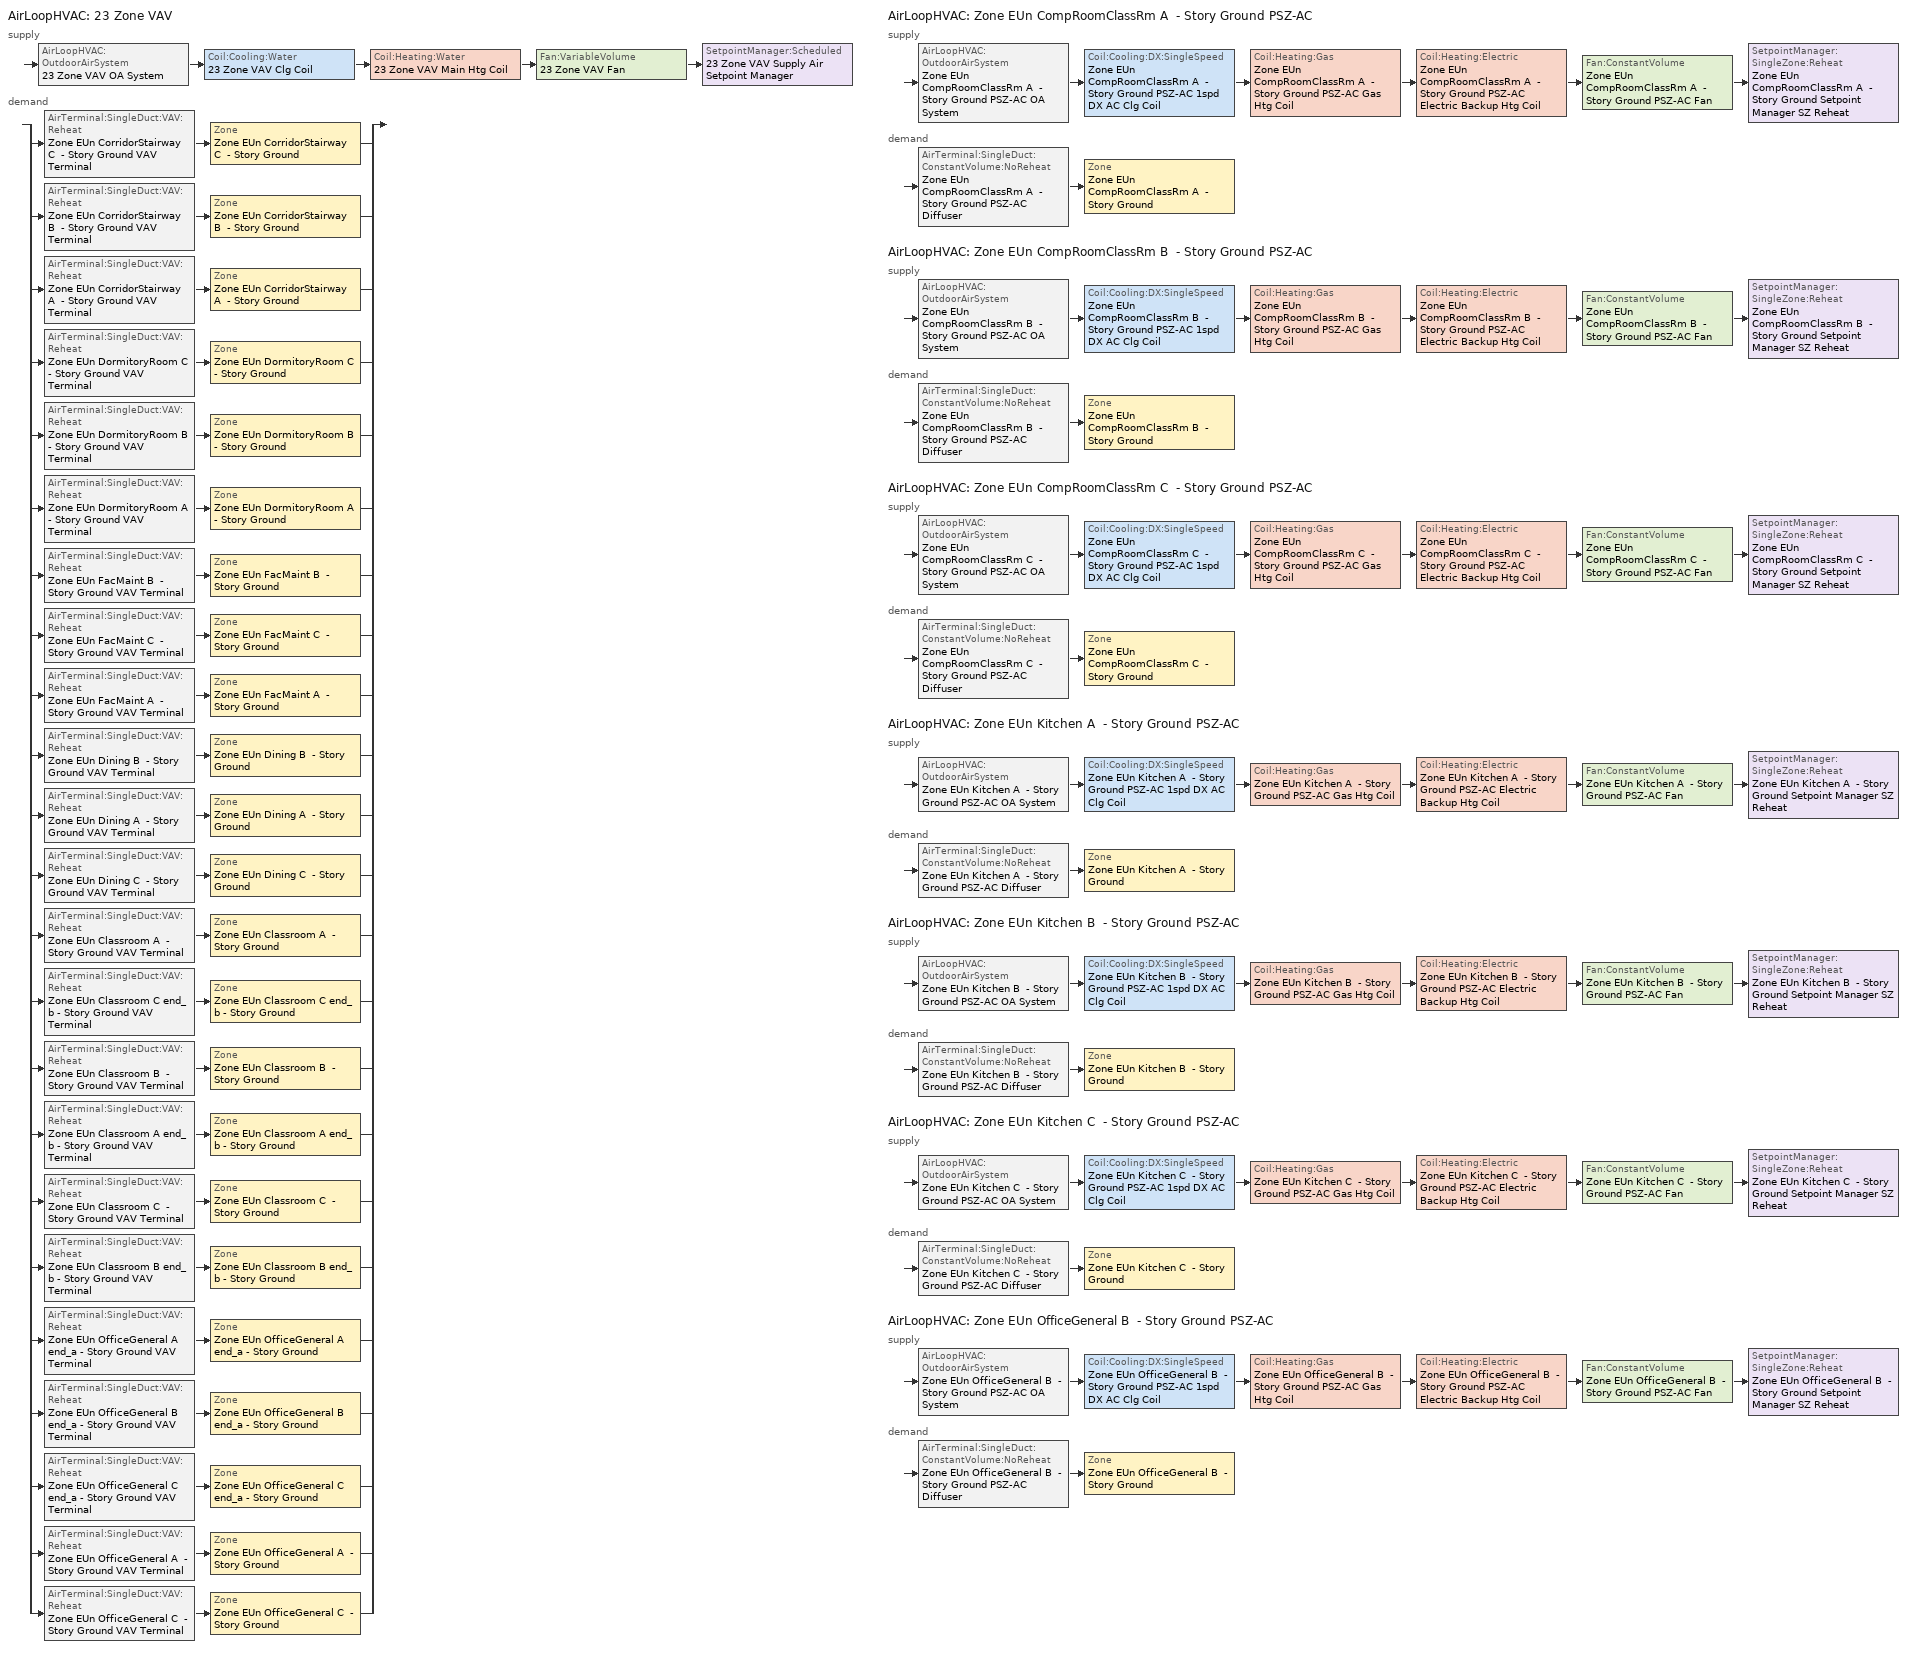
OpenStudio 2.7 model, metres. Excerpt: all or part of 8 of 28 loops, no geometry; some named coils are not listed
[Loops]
AirLoopHVAC '23 Zone VAV'
 supply: AirLoopHVAC:OutdoorAirSystem '23 Zone VAV OA System' > Coil:Cooling:Water '23 Zone VAV Clg Coil' > Coil:Heating:Water '23 Zone VAV Main Htg Coil' > Fan:VariableVolume '23 Zone VAV Fan' > SetpointManager:Scheduled '23 Zone VAV Supply Air Setpoint Manager'
 demand: split
  | AirTerminal:SingleDuct:VAV:Reheat 'Zone EUn CorridorStairway C  - Story Ground VAV Terminal' > Zone 'Zone EUn CorridorStairway C  - Story Ground'
  | AirTerminal:SingleDuct:VAV:Reheat 'Zone EUn CorridorStairway B  - Story Ground VAV Terminal' > Zone 'Zone EUn CorridorStairway B  - Story Ground'
  | AirTerminal:SingleDuct:VAV:Reheat 'Zone EUn CorridorStairway A  - Story Ground VAV Terminal' > Zone 'Zone EUn CorridorStairway A  - Story Ground'
  | AirTerminal:SingleDuct:VAV:Reheat 'Zone EUn DormitoryRoom C  - Story Ground VAV Terminal' > Zone 'Zone EUn DormitoryRoom C  - Story Ground'
  | AirTerminal:SingleDuct:VAV:Reheat 'Zone EUn DormitoryRoom B  - Story Ground VAV Terminal' > Zone 'Zone EUn DormitoryRoom B  - Story Ground'
  | AirTerminal:SingleDuct:VAV:Reheat 'Zone EUn DormitoryRoom A  - Story Ground VAV Terminal' > Zone 'Zone EUn DormitoryRoom A  - Story Ground'
  | AirTerminal:SingleDuct:VAV:Reheat 'Zone EUn FacMaint B  - Story Ground VAV Terminal' > Zone 'Zone EUn FacMaint B  - Story Ground'
  | AirTerminal:SingleDuct:VAV:Reheat 'Zone EUn FacMaint C  - Story Ground VAV Terminal' > Zone 'Zone EUn FacMaint C  - Story Ground'
  | AirTerminal:SingleDuct:VAV:Reheat 'Zone EUn FacMaint A  - Story Ground VAV Terminal' > Zone 'Zone EUn FacMaint A  - Story Ground'
  | AirTerminal:SingleDuct:VAV:Reheat 'Zone EUn Dining B  - Story Ground VAV Terminal' > Zone 'Zone EUn Dining B  - Story Ground'
  | AirTerminal:SingleDuct:VAV:Reheat 'Zone EUn Dining A  - Story Ground VAV Terminal' > Zone 'Zone EUn Dining A  - Story Ground'
  | AirTerminal:SingleDuct:VAV:Reheat 'Zone EUn Dining C  - Story Ground VAV Terminal' > Zone 'Zone EUn Dining C  - Story Ground'
  | AirTerminal:SingleDuct:VAV:Reheat 'Zone EUn Classroom A  - Story Ground VAV Terminal' > Zone 'Zone EUn Classroom A  - Story Ground'
  | AirTerminal:SingleDuct:VAV:Reheat 'Zone EUn Classroom C end_b - Story Ground VAV Terminal' > Zone 'Zone EUn Classroom C end_b - Story Ground'
  | AirTerminal:SingleDuct:VAV:Reheat 'Zone EUn Classroom B  - Story Ground VAV Terminal' > Zone 'Zone EUn Classroom B  - Story Ground'
  | AirTerminal:SingleDuct:VAV:Reheat 'Zone EUn Classroom A end_b - Story Ground VAV Terminal' > Zone 'Zone EUn Classroom A end_b - Story Ground'
  | AirTerminal:SingleDuct:VAV:Reheat 'Zone EUn Classroom C  - Story Ground VAV Terminal' > Zone 'Zone EUn Classroom C  - Story Ground'
  | AirTerminal:SingleDuct:VAV:Reheat 'Zone EUn Classroom B end_b - Story Ground VAV Terminal' > Zone 'Zone EUn Classroom B end_b - Story Ground'
  | AirTerminal:SingleDuct:VAV:Reheat 'Zone EUn OfficeGeneral A end_a - Story Ground VAV Terminal' > Zone 'Zone EUn OfficeGeneral A end_a - Story Ground'
  | AirTerminal:SingleDuct:VAV:Reheat 'Zone EUn OfficeGeneral B end_a - Story Ground VAV Terminal' > Zone 'Zone EUn OfficeGeneral B end_a - Story Ground'
  | AirTerminal:SingleDuct:VAV:Reheat 'Zone EUn OfficeGeneral C end_a - Story Ground VAV Terminal' > Zone 'Zone EUn OfficeGeneral C end_a - Story Ground'
  | AirTerminal:SingleDuct:VAV:Reheat 'Zone EUn OfficeGeneral A  - Story Ground VAV Terminal' > Zone 'Zone EUn OfficeGeneral A  - Story Ground'
  | AirTerminal:SingleDuct:VAV:Reheat 'Zone EUn OfficeGeneral C  - Story Ground VAV Terminal' > Zone 'Zone EUn OfficeGeneral C  - Story Ground'
AirLoopHVAC 'Zone EUn CompRoomClassRm A  - Story Ground PSZ-AC'
 supply: AirLoopHVAC:OutdoorAirSystem 'Zone EUn CompRoomClassRm A  - Story Ground PSZ-AC OA System' > Coil:Cooling:DX:SingleSpeed 'Zone EUn CompRoomClassRm A  - Story Ground PSZ-AC 1spd DX AC Clg Coil' > Coil:Heating:Gas 'Zone EUn CompRoomClassRm A  - Story Ground PSZ-AC Gas Htg Coil' > Coil:Heating:Electric 'Zone EUn CompRoomClassRm A  - Story Ground PSZ-AC Electric Backup Htg Coil' > Fan:ConstantVolume 'Zone EUn CompRoomClassRm A  - Story Ground PSZ-AC Fan' > SetpointManager:SingleZone:Reheat 'Zone EUn CompRoomClassRm A  - Story Ground Setpoint Manager SZ Reheat'
 demand: AirTerminal:SingleDuct:ConstantVolume:NoReheat 'Zone EUn CompRoomClassRm A  - Story Ground PSZ-AC Diffuser' > Zone 'Zone EUn CompRoomClassRm A  - Story Ground'
AirLoopHVAC 'Zone EUn CompRoomClassRm B  - Story Ground PSZ-AC'
 supply: AirLoopHVAC:OutdoorAirSystem 'Zone EUn CompRoomClassRm B  - Story Ground PSZ-AC OA System' > Coil:Cooling:DX:SingleSpeed 'Zone EUn CompRoomClassRm B  - Story Ground PSZ-AC 1spd DX AC Clg Coil' > Coil:Heating:Gas 'Zone EUn CompRoomClassRm B  - Story Ground PSZ-AC Gas Htg Coil' > Coil:Heating:Electric 'Zone EUn CompRoomClassRm B  - Story Ground PSZ-AC Electric Backup Htg Coil' > Fan:ConstantVolume 'Zone EUn CompRoomClassRm B  - Story Ground PSZ-AC Fan' > SetpointManager:SingleZone:Reheat 'Zone EUn CompRoomClassRm B  - Story Ground Setpoint Manager SZ Reheat'
 demand: AirTerminal:SingleDuct:ConstantVolume:NoReheat 'Zone EUn CompRoomClassRm B  - Story Ground PSZ-AC Diffuser' > Zone 'Zone EUn CompRoomClassRm B  - Story Ground'
AirLoopHVAC 'Zone EUn CompRoomClassRm C  - Story Ground PSZ-AC'
 supply: AirLoopHVAC:OutdoorAirSystem 'Zone EUn CompRoomClassRm C  - Story Ground PSZ-AC OA System' > Coil:Cooling:DX:SingleSpeed 'Zone EUn CompRoomClassRm C  - Story Ground PSZ-AC 1spd DX AC Clg Coil' > Coil:Heating:Gas 'Zone EUn CompRoomClassRm C  - Story Ground PSZ-AC Gas Htg Coil' > Coil:Heating:Electric 'Zone EUn CompRoomClassRm C  - Story Ground PSZ-AC Electric Backup Htg Coil' > Fan:ConstantVolume 'Zone EUn CompRoomClassRm C  - Story Ground PSZ-AC Fan' > SetpointManager:SingleZone:Reheat 'Zone EUn CompRoomClassRm C  - Story Ground Setpoint Manager SZ Reheat'
 demand: AirTerminal:SingleDuct:ConstantVolume:NoReheat 'Zone EUn CompRoomClassRm C  - Story Ground PSZ-AC Diffuser' > Zone 'Zone EUn CompRoomClassRm C  - Story Ground'
AirLoopHVAC 'Zone EUn Kitchen A  - Story Ground PSZ-AC'
 supply: AirLoopHVAC:OutdoorAirSystem 'Zone EUn Kitchen A  - Story Ground PSZ-AC OA System' > Coil:Cooling:DX:SingleSpeed 'Zone EUn Kitchen A  - Story Ground PSZ-AC 1spd DX AC Clg Coil' > Coil:Heating:Gas 'Zone EUn Kitchen A  - Story Ground PSZ-AC Gas Htg Coil' > Coil:Heating:Electric 'Zone EUn Kitchen A  - Story Ground PSZ-AC Electric Backup Htg Coil' > Fan:ConstantVolume 'Zone EUn Kitchen A  - Story Ground PSZ-AC Fan' > SetpointManager:SingleZone:Reheat 'Zone EUn Kitchen A  - Story Ground Setpoint Manager SZ Reheat'
 demand: AirTerminal:SingleDuct:ConstantVolume:NoReheat 'Zone EUn Kitchen A  - Story Ground PSZ-AC Diffuser' > Zone 'Zone EUn Kitchen A  - Story Ground'
AirLoopHVAC 'Zone EUn Kitchen B  - Story Ground PSZ-AC'
 supply: AirLoopHVAC:OutdoorAirSystem 'Zone EUn Kitchen B  - Story Ground PSZ-AC OA System' > Coil:Cooling:DX:SingleSpeed 'Zone EUn Kitchen B  - Story Ground PSZ-AC 1spd DX AC Clg Coil' > Coil:Heating:Gas 'Zone EUn Kitchen B  - Story Ground PSZ-AC Gas Htg Coil' > Coil:Heating:Electric 'Zone EUn Kitchen B  - Story Ground PSZ-AC Electric Backup Htg Coil' > Fan:ConstantVolume 'Zone EUn Kitchen B  - Story Ground PSZ-AC Fan' > SetpointManager:SingleZone:Reheat 'Zone EUn Kitchen B  - Story Ground Setpoint Manager SZ Reheat'
 demand: AirTerminal:SingleDuct:ConstantVolume:NoReheat 'Zone EUn Kitchen B  - Story Ground PSZ-AC Diffuser' > Zone 'Zone EUn Kitchen B  - Story Ground'
AirLoopHVAC 'Zone EUn Kitchen C  - Story Ground PSZ-AC'
 supply: AirLoopHVAC:OutdoorAirSystem 'Zone EUn Kitchen C  - Story Ground PSZ-AC OA System' > Coil:Cooling:DX:SingleSpeed 'Zone EUn Kitchen C  - Story Ground PSZ-AC 1spd DX AC Clg Coil' > Coil:Heating:Gas 'Zone EUn Kitchen C  - Story Ground PSZ-AC Gas Htg Coil' > Coil:Heating:Electric 'Zone EUn Kitchen C  - Story Ground PSZ-AC Electric Backup Htg Coil' > Fan:ConstantVolume 'Zone EUn Kitchen C  - Story Ground PSZ-AC Fan' > SetpointManager:SingleZone:Reheat 'Zone EUn Kitchen C  - Story Ground Setpoint Manager SZ Reheat'
 demand: AirTerminal:SingleDuct:ConstantVolume:NoReheat 'Zone EUn Kitchen C  - Story Ground PSZ-AC Diffuser' > Zone 'Zone EUn Kitchen C  - Story Ground'
AirLoopHVAC 'Zone EUn OfficeGeneral B  - Story Ground PSZ-AC'
 supply: AirLoopHVAC:OutdoorAirSystem 'Zone EUn OfficeGeneral B  - Story Ground PSZ-AC OA System' > Coil:Cooling:DX:SingleSpeed 'Zone EUn OfficeGeneral B  - Story Ground PSZ-AC 1spd DX AC Clg Coil' > Coil:Heating:Gas 'Zone EUn OfficeGeneral B  - Story Ground PSZ-AC Gas Htg Coil' > Coil:Heating:Electric 'Zone EUn OfficeGeneral B  - Story Ground PSZ-AC Electric Backup Htg Coil' > Fan:ConstantVolume 'Zone EUn OfficeGeneral B  - Story Ground PSZ-AC Fan' > SetpointManager:SingleZone:Reheat 'Zone EUn OfficeGeneral B  - Story Ground Setpoint Manager SZ Reheat'
 demand: AirTerminal:SingleDuct:ConstantVolume:NoReheat 'Zone EUn OfficeGeneral B  - Story Ground PSZ-AC Diffuser' > Zone 'Zone EUn OfficeGeneral B  - Story Ground'
[Sizing:Zone] Zone Cooling Design Supply Air Temperature Input Method=SupplyAirTemperature; Zone Cooling Design Supply Air Temperature {C}=12.7778; Zone Cooling Design Supply Air Temperature Difference {deltaC}=11.11; Zone Heating Design Supply Air Temperature Input Method=SupplyAirTemperature; Zone Heating Design Supply Air Temperature Difference {deltaC}=11.11; Zone Cooling Design Supply Air Humidity Ratio {kg-H2O/kg-air}=0.0085; Zone Heating Design Supply Air Humidity Ratio {kg-H2O/kg-air}=0.008; Heating Design Air Flow Method=DesignDay; Account for Dedicated Outdoor Air System=No; Dedicated Outdoor Air System Control Strategy=NeutralSupplyAir; Dedicated Outdoor Air Low Setpoint Temperature for Design {C}=autosize; Dedicated Outdoor Air High Setpoint Temperature for Design {C}=autosize
Name | Zone Heating Design Supply Air Temperature {C} | Cooling Design Air Flow Method
Zone EUn OfficeGeneral A end_a - Story Ground; Zone EUn OfficeGeneral B end_a - Story Ground; Zone EUn OfficeGeneral C end_a - Story Ground; Zone EUn OfficeGeneral A  - Story Ground; Zone EUn OfficeGeneral C  - Story Ground; Zone EUn Dining A  - Story Ground; Zone EUn Dining B  - Story Ground; Zone EUn Dining C  - Story Ground; Zone EUn CorridorStairway A  - Story Ground; Zone EUn CorridorStairway B  - Story Ground; Zone EUn CorridorStairway C  - Story Ground; Zone EUn FacMaint A  - Story Ground; Zone EUn FacMaint B  - Story Ground; Zone EUn FacMaint C  - Story Ground; Zone EUn DormitoryRoom A  - Story Ground; Zone EUn DormitoryRoom B  - Story Ground; Zone EUn DormitoryRoom C  - Story Ground; Zone EUn Classroom A  - Story Ground; Zone EUn Classroom B  - Story Ground; Zone EUn Classroom C  - Story Ground; Zone EUn Classroom A end_b - Story Ground; Zone EUn Classroom B end_b - Story Ground; Zone EUn Classroom C end_b - Story Ground | 40 | DesignDayWithLimit
Zone EUn OfficeGeneral B  - Story Ground; Zone EUn Kitchen A  - Story Ground; Zone EUn Kitchen B  - Story Ground; Zone EUn Kitchen C  - Story Ground; Zone EUn CompRoomClassRm A  - Story Ground; Zone EUn CompRoomClassRm B  - Story Ground; Zone EUn CompRoomClassRm C  - Story Ground | 50 | DesignDay
[Zone equipment]
Zone EUn OfficeGeneral A end_a - Story Ground: Zone EUn OfficeGeneral A end_a - Story Ground VAV Terminal
Zone EUn OfficeGeneral B end_a - Story Ground: Zone EUn OfficeGeneral B end_a - Story Ground VAV Terminal
Zone EUn OfficeGeneral C end_a - Story Ground: Zone EUn OfficeGeneral C end_a - Story Ground VAV Terminal
Zone EUn OfficeGeneral A  - Story Ground: Zone EUn OfficeGeneral A  - Story Ground VAV Terminal
Zone EUn OfficeGeneral B  - Story Ground: Zone EUn OfficeGeneral B  - Story Ground PSZ-AC Diffuser
Zone EUn OfficeGeneral C  - Story Ground: Zone EUn OfficeGeneral C  - Story Ground VAV Terminal
Zone EUn Kitchen A  - Story Ground: Zone EUn Kitchen A  - Story Ground Exhaust Fan, Zone EUn Kitchen A  - Story Ground PSZ-AC Diffuser
Zone EUn Kitchen B  - Story Ground: Zone EUn Kitchen B  - Story Ground Exhaust Fan, Zone EUn Kitchen B  - Story Ground PSZ-AC Diffuser
Zone EUn Kitchen C  - Story Ground: Zone EUn Kitchen C  - Story Ground Exhaust Fan, Zone EUn Kitchen C  - Story Ground PSZ-AC Diffuser
Zone EUn Dining A  - Story Ground: Zone EUn Dining A  - Story Ground VAV Terminal
Zone EUn Dining B  - Story Ground: Zone EUn Dining B  - Story Ground VAV Terminal
Zone EUn Dining C  - Story Ground: Zone EUn Dining C  - Story Ground VAV Terminal
Zone EUn CorridorStairway A  - Story Ground: Zone EUn CorridorStairway A  - Story Ground VAV Terminal
Zone EUn CorridorStairway B  - Story Ground: Zone EUn CorridorStairway B  - Story Ground VAV Terminal
Zone EUn CorridorStairway C  - Story Ground: Zone EUn CorridorStairway C  - Story Ground VAV Terminal
Zone EUn CompRoomClassRm A  - Story Ground: Zone EUn CompRoomClassRm A  - Story Ground PSZ-AC Diffuser
Zone EUn CompRoomClassRm B  - Story Ground: Zone EUn CompRoomClassRm B  - Story Ground PSZ-AC Diffuser
Zone EUn CompRoomClassRm C  - Story Ground: Zone EUn CompRoomClassRm C  - Story Ground PSZ-AC Diffuser
Zone EUn FacMaint A  - Story Ground: Zone EUn FacMaint A  - Story Ground VAV Terminal
Zone EUn FacMaint B  - Story Ground: Zone EUn FacMaint B  - Story Ground VAV Terminal
Zone EUn FacMaint C  - Story Ground: Zone EUn FacMaint C  - Story Ground VAV Terminal
Zone EUn DormitoryRoom A  - Story Ground: Zone EUn DormitoryRoom A  - Story Ground VAV Terminal
Zone EUn DormitoryRoom B  - Story Ground: Zone EUn DormitoryRoom B  - Story Ground VAV Terminal
Zone EUn DormitoryRoom C  - Story Ground: Zone EUn DormitoryRoom C  - Story Ground VAV Terminal
Zone EUn Classroom A  - Story Ground: Zone EUn Classroom A  - Story Ground VAV Terminal
Zone EUn Classroom B  - Story Ground: Zone EUn Classroom B  - Story Ground VAV Terminal
Zone EUn Classroom C  - Story Ground: Zone EUn Classroom C  - Story Ground VAV Terminal
Zone EUn Classroom A end_b - Story Ground: Zone EUn Classroom A end_b - Story Ground VAV Terminal
Zone EUn Classroom B end_b - Story Ground: Zone EUn Classroom B end_b - Story Ground VAV Terminal
Zone EUn Classroom C end_b - Story Ground: Zone EUn Classroom C end_b - Story Ground VAV Terminal
[Fan:ZoneExhaust] Availability Schedule=DEER University Kitchen Exhaust Fan DCV Schedule; Fan Total Efficiency=0.429; Pressure Rise {Pa}=124.544; System Availability Manager Coupling Mode=Decoupled
Name | Maximum Flow Rate {m3/s}
Zone EUn Kitchen A  - Story Ground Exhaust Fan; Zone EUn Kitchen C  - Story Ground Exhaust Fan | 0.0581663
Zone EUn Kitchen B  - Story Ground Exhaust Fan | 0.461655
[SetpointManager:Scheduled]
23 Zone VAV Supply Air Setpoint Manager: Control Variable=Temperature; Schedule=Supply Air Temp - 55.0F; Setpoint Node or NodeList=23 Zone VAV Supply Outlet Node
[AirLoopHVAC] Availability Schedule=Always On Discrete; Design Supply Air Flow Rate {m3/s}=AutoSize
23 Zone VAV; Zone EUn CompRoomClassRm A  - Story Ground PSZ-AC; Zone EUn CompRoomClassRm B  - Story Ground PSZ-AC; Zone EUn CompRoomClassRm C  - Story Ground PSZ-AC; Zone EUn Kitchen A  - Story Ground PSZ-AC; Zone EUn Kitchen B  - Story Ground PSZ-AC; Zone EUn Kitchen C  - Story Ground PSZ-AC; Zone EUn OfficeGeneral B  - Story Ground PSZ-AC
[Sizing:System] Type of Load to Size On=Sensible; Design Outdoor Air Flow Rate {m3/s}=Autosize; Preheat Design Temperature {C}=7.22222; Preheat Design Humidity Ratio {kg-H2O/kg-Air}=0.008; Precool Design Temperature {C}=12.7778; Precool Design Humidity Ratio {kg-H2O/kg-Air}=0.008; Central Cooling Design Supply Air Temperature {C}=12.7778; Sizing Option=Coincident; 100% Outdoor Air in Cooling=No; 100% Outdoor Air in Heating=No; Central Cooling Design Supply Air Humidity Ratio {kg-H2O/kg-Air}=0.0085; Central Heating Design Supply Air Humidity Ratio {kg-H2O/kg-Air}=0.008; Cooling Design Air Flow Method=DesignDay; Cooling Design Air Flow Rate {m3/s}=0; Heating Design Air Flow Method=DesignDay; Heating Design Air Flow Rate {m3/s}=0; System Outdoor Air Method=ZoneSum; Zone Maximum Outdoor Air Fraction=1; Cooling Supply Air Flow Rate Per Floor Area {m3/s-m2}=0.00996765; Cooling Fraction of Autosized Cooling Supply Air Flow Rate=1; Cooling Supply Air Flow Rate Per Unit Cooling Capacity {m3/s-W}=3.94755e-05; Heating Supply Air Flow Rate Per Floor Area {m3/s-m2}=0.00996765; Heating Fraction of Autosized Heating Supply Air Flow Rate=1; Heating Fraction of Autosized Cooling Supply Air Flow Rate=1; Heating Supply Air Flow Rate Per Unit Heating Capacity {m3/s-W}=3.15882e-05; Cooling Design Capacity Method=CoolingDesignCapacity; Cooling Design Capacity {W}=autosize; Cooling Design Capacity Per Floor Area {W/m2}=234.7; Fraction of Autosized Cooling Design Capacity=1; Heating Design Capacity Method=HeatingDesignCapacity; Heating Design Capacity {W}=autosize; Heating Design Capacity Per Floor Area {W/m2}=157; Fraction of Autosized Heating Design Capacity=1; Central Cooling Capacity Control Method=OnOff
Name | Central Heating Maximum System Air Flow Ratio | Central Heating Design Supply Air Temperature {C}
23 Zone VAV | 0.3 | 12.7778
Zone EUn CompRoomClassRm A  - Story Ground PSZ-AC; Zone EUn CompRoomClassRm B  - Story Ground PSZ-AC; Zone EUn CompRoomClassRm C  - Story Ground PSZ-AC; Zone EUn Kitchen A  - Story Ground PSZ-AC; Zone EUn Kitchen B  - Story Ground PSZ-AC; Zone EUn Kitchen C  - Story Ground PSZ-AC; Zone EUn OfficeGeneral B  - Story Ground PSZ-AC | 1 | 50
[Fan:VariableVolume]
23 Zone VAV Fan: Availability Schedule=Always On Discrete; Fan Total Efficiency=0.62; Pressure Rise {Pa}=996.356; Maximum Flow Rate {m3/s}=Autosize; Fan Power Minimum Flow Rate Input Method=Fraction; Fan Power Minimum Flow Fraction=0.25; Fan Power Minimum Air Flow Rate {m3/s}=0; Motor Efficiency=0.9; Motor In Airstream Fraction=1; Fan Power Coefficient 1=0.0407599; Fan Power Coefficient 2=0.088045; Fan Power Coefficient 3=-0.0729261; Fan Power Coefficient 4=0.94374; Fan Power Coefficient 5=0
[Controller:OutdoorAir] Maximum Outdoor Air Flow Rate {m3/s}=Autosize; Economizer Control Type=NoEconomizer; Economizer Control Action Type=ModulateFlow; Economizer Maximum Limit Dry-Bulb Temperature {C}=28; Economizer Maximum Limit Enthalpy {J/kg}=64000; Lockout Type=NoLockout; Minimum Limit Type=FixedMinimum; High Humidity Control=No; Heat Recovery Bypass Control Type=BypassWhenWithinEconomizerLimits
Name | Minimum Outdoor Air Flow Rate {m3/s} | Controller Mechanical Ventilation | Minimum Outdoor Air Schedule
23 Zone VAV OA Controller | autosize | 23 Zone VAV Vent Controller
Zone EUn CompRoomClassRm A  - Story Ground PSZ-AC OA System Controller | 0 | Controller Mechanical Ventilation 1 | Always On Discrete
Zone EUn CompRoomClassRm B  - Story Ground PSZ-AC OA System Controller | 0 | Controller Mechanical Ventilation 2 | Always On Discrete
Zone EUn CompRoomClassRm C  - Story Ground PSZ-AC OA System Controller | 0 | Controller Mechanical Ventilation 3 | Always On Discrete
Zone EUn Kitchen A  - Story Ground PSZ-AC OA System Controller | 0 | Controller Mechanical Ventilation 4 | Always On Discrete
Zone EUn Kitchen B  - Story Ground PSZ-AC OA System Controller | 0 | Controller Mechanical Ventilation 5 | Always On Discrete
Zone EUn Kitchen C  - Story Ground PSZ-AC OA System Controller | 0 | Controller Mechanical Ventilation 6 | Always On Discrete
Zone EUn OfficeGeneral B  - Story Ground PSZ-AC OA System Controller | 0 | Controller Mechanical Ventilation 7 | Always On Discrete
[Controller:MechanicalVentilation] Availability Schedule=Always On Discrete
Name | System Outdoor Air Method
23 Zone VAV Vent Controller | VentilationRateProcedure
Controller Mechanical Ventilation 1; Controller Mechanical Ventilation 2; Controller Mechanical Ventilation 3; Controller Mechanical Ventilation 4; Controller Mechanical Ventilation 5; Controller Mechanical Ventilation 6; Controller Mechanical Ventilation 7 | ZoneSum
[AirLoopHVAC:OutdoorAirSystem]
Name | Controller
23 Zone VAV OA System | 23 Zone VAV OA Controller
Zone EUn CompRoomClassRm A  - Story Ground PSZ-AC OA System | Zone EUn CompRoomClassRm A  - Story Ground PSZ-AC OA System Controller
Zone EUn CompRoomClassRm B  - Story Ground PSZ-AC OA System | Zone EUn CompRoomClassRm B  - Story Ground PSZ-AC OA System Controller
Zone EUn CompRoomClassRm C  - Story Ground PSZ-AC OA System | Zone EUn CompRoomClassRm C  - Story Ground PSZ-AC OA System Controller
Zone EUn Kitchen A  - Story Ground PSZ-AC OA System | Zone EUn Kitchen A  - Story Ground PSZ-AC OA System Controller
Zone EUn Kitchen B  - Story Ground PSZ-AC OA System | Zone EUn Kitchen B  - Story Ground PSZ-AC OA System Controller
Zone EUn Kitchen C  - Story Ground PSZ-AC OA System | Zone EUn Kitchen C  - Story Ground PSZ-AC OA System Controller
Zone EUn OfficeGeneral B  - Story Ground PSZ-AC OA System | Zone EUn OfficeGeneral B  - Story Ground PSZ-AC OA System Controller
[AirTerminal:SingleDuct:VAV:Reheat] Availability Schedule=Always On Discrete; Maximum Air Flow Rate {m3/s}=AutoSize; Zone Minimum Air Flow Input Method=Constant; Fixed Minimum Air Flow Rate {m3/s}=0; Maximum Hot Water or Steam Flow Rate {m3/s}=AutoSize; Minimum Hot Water or Steam Flow Rate {m3/s}=0; Convergence Tolerance=0.001; Damper Heating Action=ReverseWithLimits; Maximum Flow per Zone Floor Area During Reheat {m3/s-m2}=AutoSize; Maximum Flow Fraction During Reheat=0.5; Maximum Reheat Air Temperature {C}=40; Control For Outdoor Air=No
Name | Constant Minimum Air Flow Fraction | Reheat Coil
Zone EUn CorridorStairway C  - Story Ground VAV Terminal | 0.3 | Zone EUn CorridorStairway C  - Story Ground Reheat Coil
Zone EUn CorridorStairway B  - Story Ground VAV Terminal | 0.3 | Zone EUn CorridorStairway B  - Story Ground Reheat Coil
Zone EUn CorridorStairway A  - Story Ground VAV Terminal | 0.3 | Zone EUn CorridorStairway A  - Story Ground Reheat Coil
Zone EUn DormitoryRoom C  - Story Ground VAV Terminal | 0.3 | Zone EUn DormitoryRoom C  - Story Ground Reheat Coil
Zone EUn DormitoryRoom B  - Story Ground VAV Terminal | 0.3 | Zone EUn DormitoryRoom B  - Story Ground Reheat Coil
Zone EUn DormitoryRoom A  - Story Ground VAV Terminal | 0.3 | Zone EUn DormitoryRoom A  - Story Ground Reheat Coil
Zone EUn FacMaint B  - Story Ground VAV Terminal | 0.3 | Zone EUn FacMaint B  - Story Ground Reheat Coil
Zone EUn FacMaint C  - Story Ground VAV Terminal | 0.3 | Zone EUn FacMaint C  - Story Ground Reheat Coil
Zone EUn FacMaint A  - Story Ground VAV Terminal | 0.3 | Zone EUn FacMaint A  - Story Ground Reheat Coil
Zone EUn Dining B  - Story Ground VAV Terminal | 0.7 | Zone EUn Dining B  - Story Ground Reheat Coil
Zone EUn Dining A  - Story Ground VAV Terminal | 0.7 | Zone EUn Dining A  - Story Ground Reheat Coil
Zone EUn Dining C  - Story Ground VAV Terminal | 0.7 | Zone EUn Dining C  - Story Ground Reheat Coil
Zone EUn Classroom A  - Story Ground VAV Terminal | 0.7 | Zone EUn Classroom A  - Story Ground Reheat Coil
Zone EUn Classroom C end_b - Story Ground VAV Terminal | 0.7 | Zone EUn Classroom C end_b - Story Ground Reheat Coil
Zone EUn Classroom B  - Story Ground VAV Terminal | 0.7 | Zone EUn Classroom B  - Story Ground Reheat Coil
Zone EUn Classroom A end_b - Story Ground VAV Terminal | 0.7 | Zone EUn Classroom A end_b - Story Ground Reheat Coil
Zone EUn Classroom C  - Story Ground VAV Terminal | 0.7 | Zone EUn Classroom C  - Story Ground Reheat Coil
Zone EUn Classroom B end_b - Story Ground VAV Terminal | 0.7 | Zone EUn Classroom B end_b - Story Ground Reheat Coil
Zone EUn OfficeGeneral A end_a - Story Ground VAV Terminal | 0.3 | Zone EUn OfficeGeneral A end_a - Story Ground Reheat Coil
Zone EUn OfficeGeneral B end_a - Story Ground VAV Terminal | 0.3 | Zone EUn OfficeGeneral B end_a - Story Ground Reheat Coil
Zone EUn OfficeGeneral C end_a - Story Ground VAV Terminal | 0.3 | Zone EUn OfficeGeneral C end_a - Story Ground Reheat Coil
Zone EUn OfficeGeneral A  - Story Ground VAV Terminal | 0.3 | Zone EUn OfficeGeneral A  - Story Ground Reheat Coil
Zone EUn OfficeGeneral C  - Story Ground VAV Terminal | 0.3 | Zone EUn OfficeGeneral C  - Story Ground Reheat Coil
[SetpointManager:SingleZone:Reheat] Minimum Supply Air Temperature {C}=12.7778; Maximum Supply Air Temperature {C}=50
Name | Control Zone | Setpoint Node or NodeList
Zone EUn CompRoomClassRm A  - Story Ground Setpoint Manager SZ Reheat | Zone EUn CompRoomClassRm A  - Story Ground | Zone EUn CompRoomClassRm A  - Story Ground PSZ-AC Supply Outlet Node
Zone EUn CompRoomClassRm B  - Story Ground Setpoint Manager SZ Reheat | Zone EUn CompRoomClassRm B  - Story Ground | Zone EUn CompRoomClassRm B  - Story Ground PSZ-AC Supply Outlet Node
Zone EUn CompRoomClassRm C  - Story Ground Setpoint Manager SZ Reheat | Zone EUn CompRoomClassRm C  - Story Ground | Zone EUn CompRoomClassRm C  - Story Ground PSZ-AC Supply Outlet Node
Zone EUn Kitchen A  - Story Ground Setpoint Manager SZ Reheat | Zone EUn Kitchen A  - Story Ground | Zone EUn Kitchen A  - Story Ground PSZ-AC Supply Outlet Node
Zone EUn Kitchen B  - Story Ground Setpoint Manager SZ Reheat | Zone EUn Kitchen B  - Story Ground | Zone EUn Kitchen B  - Story Ground PSZ-AC Supply Outlet Node
Zone EUn Kitchen C  - Story Ground Setpoint Manager SZ Reheat | Zone EUn Kitchen C  - Story Ground | Zone EUn Kitchen C  - Story Ground PSZ-AC Supply Outlet Node
Zone EUn OfficeGeneral B  - Story Ground Setpoint Manager SZ Reheat | Zone EUn OfficeGeneral B  - Story Ground | Zone EUn OfficeGeneral B  - Story Ground PSZ-AC Supply Outlet Node
[Fan:ConstantVolume] Availability Schedule=Always On Discrete; Fan Total Efficiency=0.54; Pressure Rise {Pa}=622.722; Maximum Flow Rate {m3/s}=AutoSize; Motor Efficiency=0.9; Motor In Airstream Fraction=1
Zone EUn CompRoomClassRm A  - Story Ground PSZ-AC Fan; Zone EUn CompRoomClassRm B  - Story Ground PSZ-AC Fan; Zone EUn CompRoomClassRm C  - Story Ground PSZ-AC Fan; Zone EUn Kitchen A  - Story Ground PSZ-AC Fan; Zone EUn Kitchen B  - Story Ground PSZ-AC Fan; Zone EUn Kitchen C  - Story Ground PSZ-AC Fan; Zone EUn OfficeGeneral B  - Story Ground PSZ-AC Fan
[Coil:Heating:Gas] Availability Schedule=Always On Discrete; Gas Burner Efficiency=0.8; Nominal Capacity {W}=AutoSize; Parasitic Electric Load {W}=0; Parasitic Gas Load {W}=0
Zone EUn CompRoomClassRm A  - Story Ground PSZ-AC Gas Htg Coil; Zone EUn CompRoomClassRm B  - Story Ground PSZ-AC Gas Htg Coil; Zone EUn CompRoomClassRm C  - Story Ground PSZ-AC Gas Htg Coil; Zone EUn Kitchen A  - Story Ground PSZ-AC Gas Htg Coil; Zone EUn Kitchen B  - Story Ground PSZ-AC Gas Htg Coil; Zone EUn Kitchen C  - Story Ground PSZ-AC Gas Htg Coil; Zone EUn OfficeGeneral B  - Story Ground PSZ-AC Gas Htg Coil
[Coil:Heating:Electric] Availability Schedule=Always On Discrete; Efficiency=1
Zone EUn CompRoomClassRm A  - Story Ground PSZ-AC Electric Backup Htg Coil; Zone EUn CompRoomClassRm B  - Story Ground PSZ-AC Electric Backup Htg Coil; Zone EUn CompRoomClassRm C  - Story Ground PSZ-AC Electric Backup Htg Coil; Zone EUn Kitchen A  - Story Ground PSZ-AC Electric Backup Htg Coil; Zone EUn Kitchen B  - Story Ground PSZ-AC Electric Backup Htg Coil; Zone EUn Kitchen C  - Story Ground PSZ-AC Electric Backup Htg Coil; Zone EUn OfficeGeneral B  - Story Ground PSZ-AC Electric Backup Htg Coil
[Coil:Cooling:DX:SingleSpeed] Availability Schedule=Always On Discrete; Rated Total Cooling Capacity {W}=autosize; Rated Sensible Heat Ratio=autosize; Rated COP {W/W}=3; Rated Air Flow Rate {m3/s}=autosize; Rated Evaporator Fan Power Per Volume Flow Rate {W/(m3/s)}=773.3; Condenser Type=AirCooled; Evaporative Condenser Effectiveness=0; Evaporative Condenser Air Flow Rate {m3/s}=Autosize; Evaporative Condenser Pump Rated Power Consumption {W}=Autosize; Crankcase Heater Capacity {W}=0; Maximum Outdoor Dry-Bulb Temperature for Crankcase Heater Operation {C}=0; Basin Heater Capacity {W/K}=0; Basin Heater Setpoint Temperature {C}=10
Name | Total Cooling Capacity Function of Temperature Curve | Total Cooling Capacity Function of Flow Fraction Curve | Energy Input Ratio Function of Temperature Curve | Energy Input Ratio Function of Flow Fraction Curve | Part Load Fraction Correlation Curve
Zone EUn CompRoomClassRm A  - Story Ground PSZ-AC 1spd DX AC Clg Coil | Curve Biquadratic 5 | Curve Quadratic 5 | Curve Biquadratic 6 | Curve Quadratic 6 | Curve Quadratic 7
Zone EUn CompRoomClassRm B  - Story Ground PSZ-AC 1spd DX AC Clg Coil | Curve Biquadratic 9 | Curve Quadratic 11 | Curve Biquadratic 10 | Curve Quadratic 12 | Curve Quadratic 13
Zone EUn CompRoomClassRm C  - Story Ground PSZ-AC 1spd DX AC Clg Coil | Curve Biquadratic 13 | Curve Quadratic 17 | Curve Biquadratic 14 | Curve Quadratic 18 | Curve Quadratic 19
Zone EUn Kitchen A  - Story Ground PSZ-AC 1spd DX AC Clg Coil | Curve Biquadratic 17 | Curve Quadratic 23 | Curve Biquadratic 18 | Curve Quadratic 24 | Curve Quadratic 25
Zone EUn Kitchen B  - Story Ground PSZ-AC 1spd DX AC Clg Coil | Curve Biquadratic 21 | Curve Quadratic 29 | Curve Biquadratic 22 | Curve Quadratic 30 | Curve Quadratic 31
Zone EUn Kitchen C  - Story Ground PSZ-AC 1spd DX AC Clg Coil | Curve Biquadratic 25 | Curve Quadratic 35 | Curve Biquadratic 26 | Curve Quadratic 36 | Curve Quadratic 37
Zone EUn OfficeGeneral B  - Story Ground PSZ-AC 1spd DX AC Clg Coil | Curve Biquadratic 29 | Curve Quadratic 41 | Curve Biquadratic 30 | Curve Quadratic 42 | Curve Quadratic 43
[AirTerminal:SingleDuct:ConstantVolume:NoReheat] Availability Schedule=Always On Discrete; Maximum Air Flow Rate {m3/s}=AutoSize
Zone EUn CompRoomClassRm A  - Story Ground PSZ-AC Diffuser; Zone EUn CompRoomClassRm B  - Story Ground PSZ-AC Diffuser; Zone EUn CompRoomClassRm C  - Story Ground PSZ-AC Diffuser; Zone EUn Kitchen A  - Story Ground PSZ-AC Diffuser; Zone EUn Kitchen B  - Story Ground PSZ-AC Diffuser; Zone EUn Kitchen C  - Story Ground PSZ-AC Diffuser; Zone EUn OfficeGeneral B  - Story Ground PSZ-AC Diffuser
[Schedule:Ruleset]
Name | Default Day Schedule | Summer Design Day Schedule | Winter Design Day Schedule
DEER University Kitchen Exhaust Fan DCV Schedule | DEER University Kitchen Exhaust Fan DCV Schedule Default | DEER University Kitchen Exhaust Fan DCV Schedule Summer Design Day | DEER University Kitchen Exhaust Fan DCV Schedule Winter Design Day
Supply Air Temp - 55.0F | Supply Air Temp - 55.0F Default
[Schedule:Day]
DEER University Kitchen Exhaust Fan DCV Schedule Default: 24, 0, 0
DEER University Kitchen Exhaust Fan DCV Schedule Summer Design Day; DEER University Kitchen Exhaust Fan DCV Schedule Wkdy Day; DEER University Kitchen Exhaust Fan DCV Schedule Wkdy Day 1; DEER University Kitchen Exhaust Fan DCV Schedule Wkdy Day 3: 6, 0, 0, 11, 0, 0.83, 13, 0, 0.95, 15, 0, 0.83, 16, 0, 0.9, 18, 0, 0.95, 20, 0, 0.83, 22, 0, 0.5, 24, 0, 0
DEER University Kitchen Exhaust Fan DCV Schedule Winter Design Day; DEER University Kitchen Exhaust Fan DCV Schedule Wkdy Day 2: 6, 0, 0, 20, 0, 0.83, 21, 0, 0.5, 24, 0, 0
DEER University Kitchen Exhaust Fan DCV Schedule Wknd Day; DEER University Kitchen Exhaust Fan DCV Schedule Wknd Day 1; DEER University Kitchen Exhaust Fan DCV Schedule Wknd Day 3: 8, 0, 0, 11, 0, 0.83, 13, 0, 0.9, 16, 0, 0.83, 18, 0, 0.9, 19, 0, 0.83, 24, 0, 0
DEER University Kitchen Exhaust Fan DCV Schedule Wknd Day 2: 8, 0, 0, 15, 0, 0.83, 24, 0, 0
Supply Air Temp - 55.0F Default: 24, 0, 12.7778
[Schedule:Rule] Schedule Ruleset=DEER University Kitchen Exhaust Fan DCV Schedule; Date Specification Type=DateRange
Name | Rule Order | Day Schedule | Apply Monday | Apply Tuesday | Apply Wednesday | Apply Thursday | Apply Friday | Start Month | Start Day | End Month | End Day | Apply Sunday | Apply Saturday
Schedule Rule 204 | 7 | DEER University Kitchen Exhaust Fan DCV Schedule Wkdy Day | Yes | Yes | Yes | Yes | Yes | 1 | 12 | 4 | 3
Schedule Rule 205 | 6 | DEER University Kitchen Exhaust Fan DCV Schedule Wknd Day |  |  |  |  |  | 1 | 12 | 4 | 3 | Yes | Yes
Schedule Rule 206 | 5 | DEER University Kitchen Exhaust Fan DCV Schedule Wkdy Day 1 | Yes | Yes | Yes | Yes | Yes | 4 | 13 | 5 | 22
Schedule Rule 207 | 4 | DEER University Kitchen Exhaust Fan DCV Schedule Wknd Day 1 |  |  |  |  |  | 4 | 13 | 5 | 22 | Yes | Yes
Schedule Rule 208 | 3 | DEER University Kitchen Exhaust Fan DCV Schedule Wkdy Day 2 | Yes | Yes | Yes | Yes | Yes | 6 | 1 | 8 | 7
Schedule Rule 209 | 2 | DEER University Kitchen Exhaust Fan DCV Schedule Wknd Day 2 |  |  |  |  |  | 6 | 1 | 8 | 7 | Yes | Yes
Schedule Rule 210 | 1 | DEER University Kitchen Exhaust Fan DCV Schedule Wkdy Day 3 | Yes | Yes | Yes | Yes | Yes | 8 | 17 | 12 | 11
Schedule Rule 211 | 0 | DEER University Kitchen Exhaust Fan DCV Schedule Wknd Day 3 |  |  |  |  |  | 8 | 17 | 12 | 11 | Yes | Yes
[Schedule:Constant]
Always On Discrete: Value=1
[Curve:Biquadratic] Minimum Value of x=-100; Maximum Value of x=100; Minimum Value of y=-100; Maximum Value of y=100
Name | Coefficient1 Constant | Coefficient2 x | Coefficient3 x**2 | Coefficient4 y | Coefficient5 y**2 | Coefficient6 x*y
Curve Biquadratic 5; Curve Biquadratic 9; Curve Biquadratic 13; Curve Biquadratic 17; Curve Biquadratic 21; Curve Biquadratic 25; Curve Biquadratic 29 | 0.971212 | -0.0152755 | 0.00144345 | -0.00039321 | -6.8364e-06 | -0.000290596
Curve Biquadratic 6; Curve Biquadratic 10; Curve Biquadratic 14; Curve Biquadratic 18; Curve Biquadratic 22; Curve Biquadratic 26; Curve Biquadratic 30 | 0.286871 | 0.0239022 | -0.000810648 | 0.0134585 | 0.000338936 | -0.000487004
[Curve:Quadratic]
Name | Coefficient1 Constant | Coefficient2 x | Coefficient3 x**2 | Minimum Value of x | Maximum Value of x | Minimum Curve Output | Maximum Curve Output
Curve Quadratic 5; Curve Quadratic 6; Curve Quadratic 11; Curve Quadratic 12; Curve Quadratic 17; Curve Quadratic 18; Curve Quadratic 23; Curve Quadratic 24; Curve Quadratic 29; Curve Quadratic 30; Curve Quadratic 35; Curve Quadratic 36; Curve Quadratic 41; Curve Quadratic 42 | 1 | 0 | 0 | -100 | 100
Curve Quadratic 7; Curve Quadratic 13; Curve Quadratic 19; Curve Quadratic 25; Curve Quadratic 31; Curve Quadratic 37; Curve Quadratic 43 | 0.909496 | 0.0986477 | -0.00819488 | 0 | 1 | 0.7 | 1
